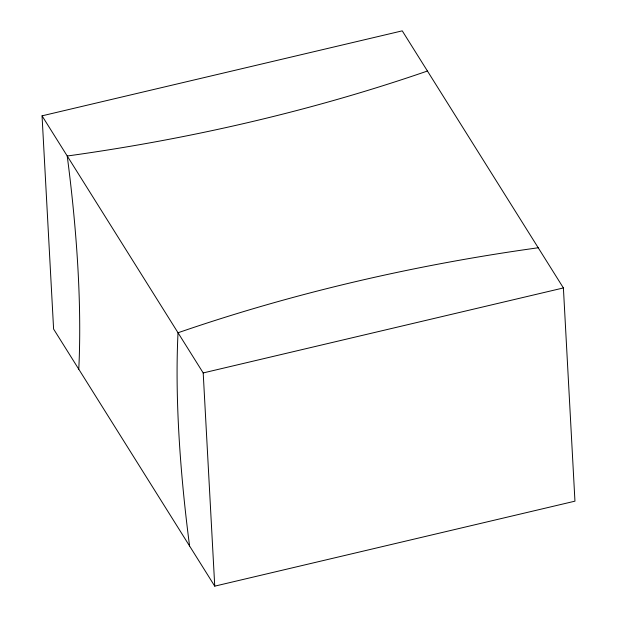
<?xml version="1.0" encoding="UTF-8"?>
<svg xmlns="http://www.w3.org/2000/svg" width="617" height="617" viewBox="0 0 617 617"><rect width="100%" height="100%" fill="white"/><g stroke="black" fill="none" stroke-linecap="round" stroke-linejoin="round"><path stroke-width="0.93" d="M42.049 115.834L402.253 30.85L563.398 287.946L574.951 501.166L214.747 586.15L53.602 329.054L42.049 115.834L203.201 372.93L214.747 586.15M203.201 372.93L563.398 287.946M189.573 545.976A559.55 138.331 76.7 0 1 178.02 332.764A1201.222 683.829 -3.1 0 1 538.225 247.772M78.775 369.228A559.55 138.331 76.7 0 0 67.23 156.008A1201.222 683.829 -3.1 0 0 427.427 71.024"/></g></svg>
